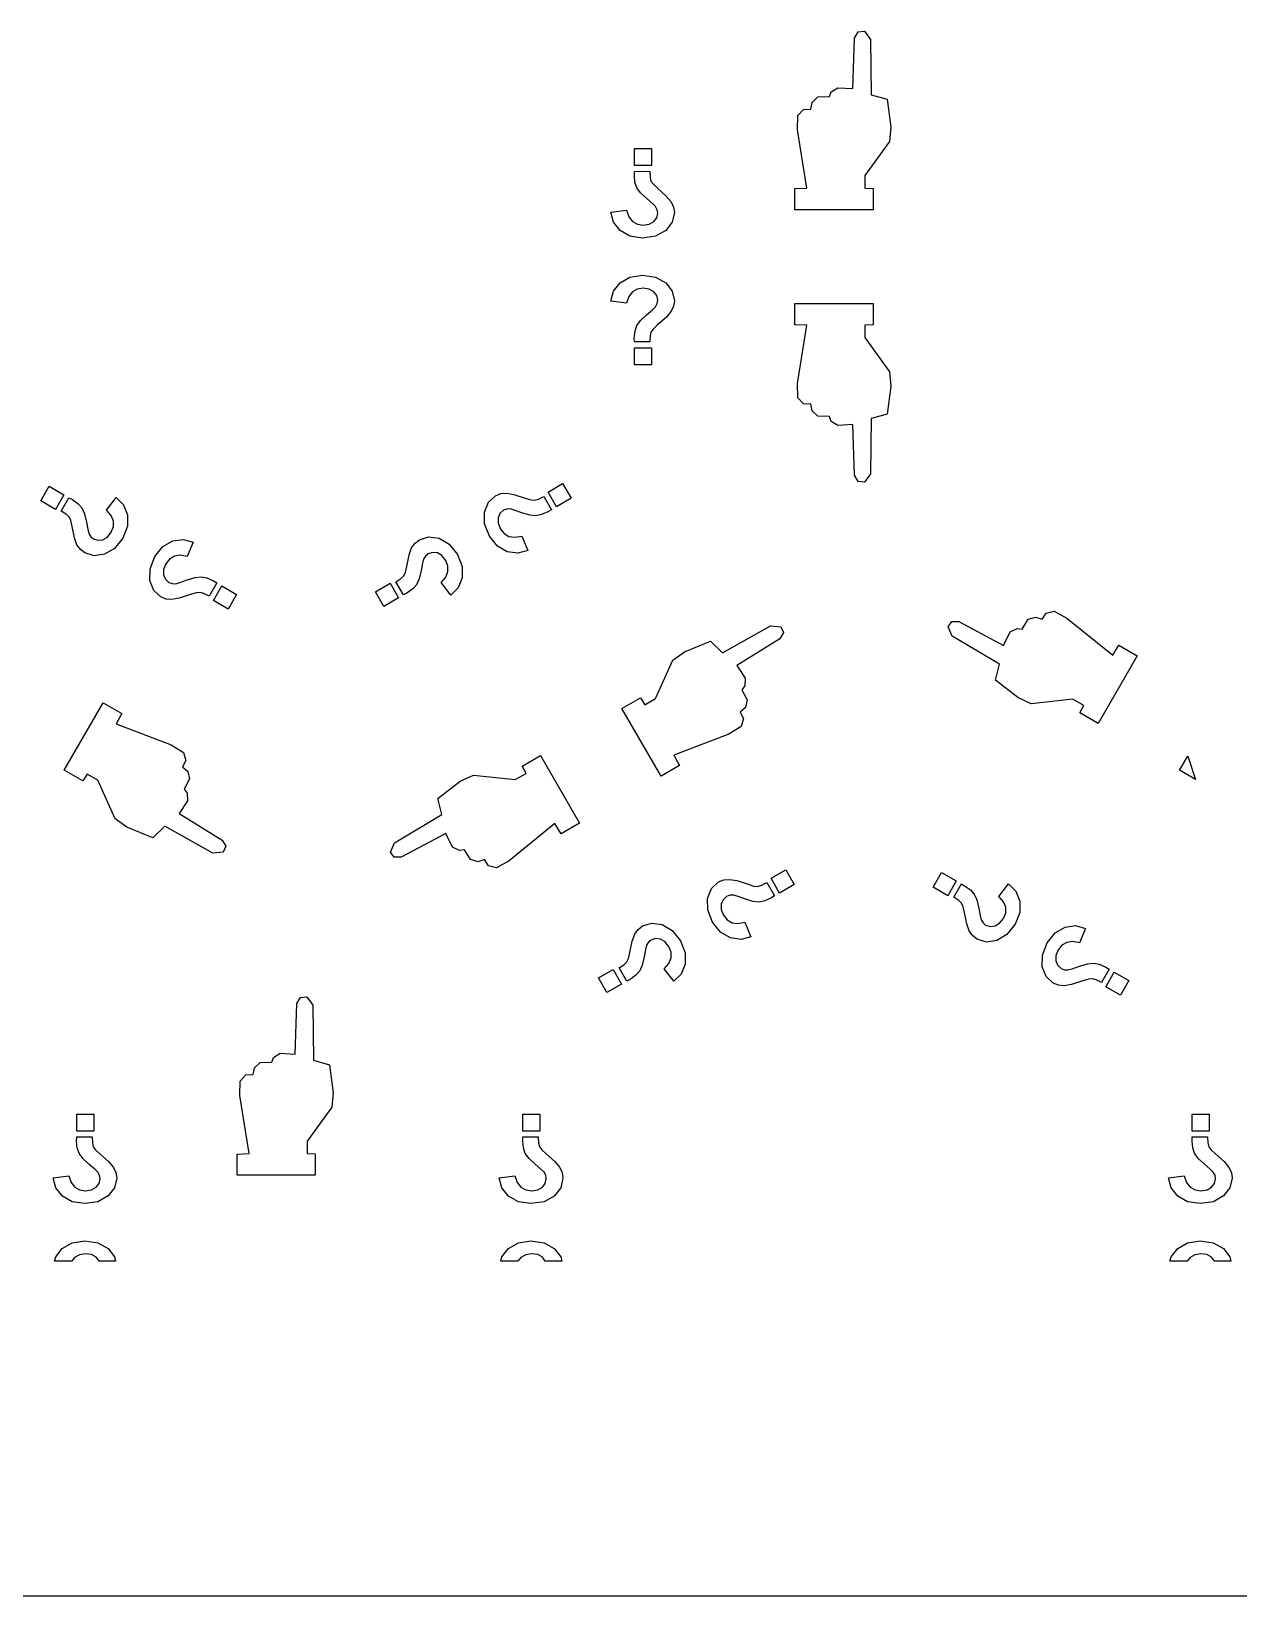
# Model space of a CAD drawing. Header units: metres. Extents: x 20 to 1108, y 20 to 485.
# Drawn here: x 653.2 to 696.5, y 253.8 to 309.9 of the extents above; entities that cross this region are included whole.
import ezdxf

# ---------------------------------------------------------------- set-up
doc = ezdxf.new("R2010")
doc.units = ezdxf.units.M

msp = doc.modelspace()

# ---------------------------------------------------------------- linework, layer by layer
for p, q in [((682.727, 309.708), (682.853, 309.928)), ((682.853, 309.928), (683.082, 309.95)), ((683.082, 309.95), (683.297, 309.652)), ((682.669, 307.892), (682.727, 309.708)), ((683.297, 309.652), (683.321, 307.675)), ((681.207, 307.401), (681.41, 307.593)), ((681.41, 307.593), (681.824, 307.606)), ((681.824, 307.606), (681.893, 307.777)), ((681.893, 307.777), (682.123, 307.927)), ((682.123, 307.927), (682.669, 307.892)), ((683.321, 307.675), (683.892, 307.515)), ((680.692, 306.931), (680.898, 307.148)), ((680.898, 307.148), (681.161, 307.16)), ((681.161, 307.16), (681.207, 307.401)), ((683.892, 307.515), (684.03, 306.512)), ((680.681, 306.415), (680.692, 306.931)), ((684.03, 306.512), (683.982, 305.991)), ((681.013, 304.325), (680.681, 306.415)), ((683.982, 305.991), (683.092, 304.772)), ((674.832, 305.136), (674.832, 305.745)), ((674.832, 305.745), (675.441, 305.745)), ((675.441, 305.745), (675.441, 305.136)), ((674.83, 304.776), (674.832, 304.924)), ((674.853, 304.532), (674.83, 304.776)), ((675.441, 305.136), (674.832, 305.136)), ((674.832, 304.924), (675.385, 304.926)), ((675.385, 304.926), (675.394, 304.71)), ((683.092, 304.772), (683.092, 304.325)), ((674.917, 304.339), (674.853, 304.532)), ((675.051, 304.152), (674.917, 304.339)), ((675.394, 304.71), (675.427, 304.574)), ((675.427, 304.574), (675.511, 304.46)), ((675.511, 304.46), (675.666, 304.318)), ((675.666, 304.318), (675.976, 304.039)), ((680.589, 303.55), (680.59, 304.314)), ((680.59, 304.314), (681.013, 304.325)), ((683.092, 304.325), (683.389, 304.315)), ((683.389, 304.315), (683.389, 303.549)), ((675.273, 303.947), (675.051, 304.152)), ((675.484, 303.77), (675.273, 303.947)), ((675.592, 303.663), (675.484, 303.77)), ((675.654, 303.55), (675.592, 303.663)), ((675.976, 304.039), (676.154, 303.828)), ((676.154, 303.828), (676.239, 303.644)), ((676.239, 303.644), (676.268, 303.445)), ((673.985, 303.463), (674.545, 303.532)), ((674.08, 303.102), (673.985, 303.463)), ((674.317, 302.804), (674.08, 303.102)), ((674.545, 303.532), (674.629, 303.296)), ((674.629, 303.296), (674.76, 303.129)), ((674.76, 303.129), (674.938, 303.027)), ((675.367, 303.028), (675.533, 303.124)), ((675.533, 303.124), (675.637, 303.261)), ((675.637, 303.261), (675.672, 303.428)), ((675.672, 303.428), (675.654, 303.55)), ((676.19, 303.103), (675.957, 302.808)), ((676.268, 303.445), (676.19, 303.103)), ((683.389, 303.549), (680.589, 303.55)), ((674.672, 302.599), (674.317, 302.804)), ((675.122, 302.533), (674.672, 302.599)), ((674.938, 303.027), (675.144, 302.995)), ((675.594, 302.602), (675.122, 302.533)), ((675.144, 302.995), (675.367, 303.028)), ((675.957, 302.808), (675.594, 302.602)), ((674.08, 300.63), (674.316, 300.928)), ((674.316, 300.928), (674.671, 301.132)), ((674.671, 301.132), (675.121, 301.199)), ((675.121, 301.199), (675.592, 301.13)), ((675.592, 301.13), (675.957, 300.922)), ((675.957, 300.922), (676.188, 300.629)), ((673.985, 300.268), (674.08, 300.63)), ((674.543, 300.199), (673.985, 300.268)), ((674.627, 300.434), (674.543, 300.199)), ((674.759, 300.602), (674.627, 300.434)), ((674.934, 300.702), (674.759, 300.602)), ((675.147, 300.734), (674.934, 300.702)), ((675.365, 300.702), (675.147, 300.734)), ((675.531, 300.607), (675.365, 300.702)), ((675.637, 300.468), (675.531, 300.607)), ((675.672, 300.3), (675.637, 300.468)), ((675.653, 300.179), (675.672, 300.3)), ((676.188, 300.629), (676.266, 300.285)), ((676.266, 300.285), (676.237, 300.085)), ((675.051, 299.578), (675.269, 299.78)), ((675.269, 299.78), (675.477, 299.954)), ((675.477, 299.954), (675.594, 300.07)), ((675.594, 300.07), (675.653, 300.179)), ((676.155, 299.904), (675.977, 299.694)), ((676.237, 300.085), (676.155, 299.904)), ((680.589, 299.417), (680.589, 300.182)), ((680.589, 300.182), (683.389, 300.182)), ((683.389, 300.182), (683.389, 299.416)), ((674.829, 298.933), (674.854, 299.203)), ((674.854, 299.203), (674.918, 299.394)), ((674.918, 299.394), (675.051, 299.578)), ((675.425, 299.154), (675.394, 299.025)), ((675.511, 299.271), (675.425, 299.154)), ((675.666, 299.414), (675.511, 299.271)), ((675.977, 299.694), (675.666, 299.414)), ((681.012, 299.404), (680.589, 299.417)), ((680.68, 297.318), (681.012, 299.404)), ((683.389, 299.416), (683.091, 299.404)), ((683.091, 299.404), (683.091, 298.959)), ((674.832, 298.806), (674.829, 298.933)), ((675.383, 298.806), (674.832, 298.806)), ((674.832, 297.985), (674.832, 298.596)), ((674.832, 298.596), (675.44, 298.596)), ((675.394, 299.025), (675.383, 298.806)), ((675.44, 298.596), (675.44, 297.985)), ((683.091, 298.959), (683.981, 297.738)), ((675.44, 297.985), (674.832, 297.985)), ((683.981, 297.738), (684.029, 297.214)), ((680.692, 296.799), (680.68, 297.318)), ((684.029, 297.214), (683.892, 296.216)), ((680.897, 296.582), (680.692, 296.799)), ((681.16, 296.57), (680.897, 296.582)), ((681.207, 296.33), (681.16, 296.57)), ((681.41, 296.137), (681.207, 296.33)), ((681.823, 296.125), (681.41, 296.137)), ((681.891, 295.955), (681.823, 296.125)), ((682.123, 295.805), (681.891, 295.955)), ((682.669, 295.839), (682.123, 295.805)), ((682.726, 294.023), (682.669, 295.839)), ((683.321, 296.057), (683.297, 294.079)), ((683.892, 296.216), (683.321, 296.057)), ((653.541, 293.101), (653.845, 293.628)), ((653.845, 293.628), (654.374, 293.324)), ((671.734, 293.419), (672.259, 293.723)), ((672.259, 293.723), (672.564, 293.196)), ((682.852, 293.803), (682.726, 294.023)), ((683.081, 293.779), (682.852, 293.803)), ((683.297, 294.079), (683.081, 293.779)), ((654.069, 292.796), (653.541, 293.101)), ((654.374, 293.324), (654.069, 292.796)), ((654.278, 292.74), (654.555, 293.218)), ((654.555, 293.218), (654.679, 293.149)), ((654.679, 293.149), (654.885, 293.002)), ((654.885, 293.002), (655.02, 292.851)), ((655.905, 292.771), (656.246, 293.22)), ((656.246, 293.22), (656.509, 292.959)), ((669.458, 292.7), (669.599, 293.054)), ((669.599, 293.054), (669.854, 293.288)), ((669.854, 293.288), (670.041, 293.364)), ((670.041, 293.364), (670.247, 293.383)), ((670.247, 293.383), (670.508, 293.334)), ((670.508, 293.334), (670.912, 293.203)), ((670.912, 293.203), (671.112, 293.142)), ((671.112, 293.142), (671.253, 293.127)), ((671.253, 293.127), (671.39, 293.168)), ((671.39, 293.168), (671.579, 293.266)), ((671.579, 293.266), (671.854, 292.787)), ((672.038, 292.893), (671.734, 293.419)), ((672.564, 293.196), (672.038, 292.893)), ((654.457, 292.627), (654.278, 292.74)), ((654.562, 292.525), (654.457, 292.627)), ((654.618, 292.399), (654.562, 292.525)), ((655.02, 292.851), (655.115, 292.641)), ((655.115, 292.641), (655.184, 292.339)), ((656.068, 292.578), (655.905, 292.771)), ((656.146, 292.381), (656.068, 292.578)), ((656.509, 292.959), (656.651, 292.604)), ((656.651, 292.604), (656.65, 292.193)), ((669.462, 292.284), (669.458, 292.7)), ((670.011, 292.652), (669.945, 292.492)), ((669.945, 292.492), (669.946, 292.299)), ((670.137, 292.766), (670.011, 292.652)), ((670.256, 292.811), (670.137, 292.766)), ((670.382, 292.815), (670.256, 292.811)), ((670.522, 292.776), (670.382, 292.815)), ((670.79, 292.678), (670.522, 292.776)), ((671.076, 292.591), (670.79, 292.678)), ((671.302, 292.568), (671.076, 292.591)), ((671.505, 292.609), (671.302, 292.568)), ((671.725, 292.709), (671.505, 292.609)), ((671.854, 292.787), (671.725, 292.709)), ((654.666, 292.19), (654.618, 292.399)), ((654.752, 291.781), (654.666, 292.19)), ((655.184, 292.339), (655.228, 292.084)), ((655.228, 292.084), (655.268, 291.928)), ((655.268, 291.928), (655.336, 291.817)), ((655.931, 291.807), (656.07, 291.982)), ((656.07, 291.982), (656.146, 292.179)), ((656.146, 292.179), (656.146, 292.381)), ((656.65, 292.193), (656.483, 291.771)), ((669.636, 291.842), (669.462, 292.284)), ((669.946, 292.299), (670.026, 292.094)), ((670.026, 292.094), (670.162, 291.928)), ((670.162, 291.928), (670.334, 291.827)), ((654.842, 291.528), (654.752, 291.781)), ((654.964, 291.358), (654.842, 291.528)), ((655.12, 291.234), (654.964, 291.358)), ((655.336, 291.817), (655.429, 291.742)), ((655.429, 291.742), (655.594, 291.69)), ((655.594, 291.69), (655.767, 291.711)), ((655.767, 291.711), (655.931, 291.807)), ((656.187, 291.395), (655.829, 291.186)), ((656.483, 291.771), (656.187, 291.395)), ((657.637, 291.104), (657.922, 291.462)), ((657.922, 291.462), (658.274, 291.665)), ((658.274, 291.665), (658.653, 291.721)), ((658.653, 291.721), (659.012, 291.623)), ((659.012, 291.623), (658.793, 291.104)), ((666.754, 291.166), (666.842, 291.416)), ((666.842, 291.416), (666.964, 291.587)), ((666.964, 291.587), (667.121, 291.71)), ((667.121, 291.71), (667.453, 291.814)), ((667.453, 291.814), (667.829, 291.76)), ((667.829, 291.76), (668.189, 291.547)), ((668.189, 291.547), (668.483, 291.176)), ((669.922, 291.484), (669.636, 291.842)), ((670.272, 291.281), (669.922, 291.484)), ((670.334, 291.827), (670.545, 291.796)), ((670.545, 291.796), (670.792, 291.841)), ((671.011, 291.321), (670.657, 291.225)), ((670.792, 291.841), (671.011, 291.321)), ((655.454, 291.131), (655.12, 291.234)), ((655.829, 291.186), (655.454, 291.131)), ((657.462, 290.66), (657.637, 291.104)), ((658.026, 290.85), (657.946, 290.647)), ((658.163, 291.018), (658.026, 290.85)), ((658.335, 291.119), (658.163, 291.018)), ((658.546, 291.15), (658.335, 291.119)), ((658.793, 291.104), (658.546, 291.15)), ((666.62, 290.548), (666.666, 290.751)), ((666.666, 290.751), (666.754, 291.166)), ((667.23, 290.866), (667.183, 290.604)), ((667.269, 291.018), (667.23, 290.866)), ((667.335, 291.124), (667.269, 291.018)), ((667.432, 291.203), (667.335, 291.124)), ((667.595, 291.256), (667.432, 291.203)), ((667.767, 291.234), (667.595, 291.256)), ((667.931, 291.138), (667.767, 291.234)), ((668.07, 290.963), (667.931, 291.138)), ((668.147, 290.765), (668.07, 290.963)), ((668.147, 290.564), (668.147, 290.765)), ((668.483, 291.176), (668.651, 290.749)), ((668.651, 290.749), (668.651, 290.343)), ((670.657, 291.225), (670.272, 291.281)), ((657.459, 290.244), (657.462, 290.66)), ((657.599, 289.894), (657.459, 290.244)), ((657.946, 290.647), (657.945, 290.453)), ((657.945, 290.453), (658.011, 290.293)), ((658.011, 290.293), (658.138, 290.179)), ((658.138, 290.179), (658.255, 290.135)), ((658.382, 290.131), (658.529, 290.171)), ((658.529, 290.171), (658.791, 290.268)), ((658.791, 290.268), (659.076, 290.355)), ((659.076, 290.355), (659.302, 290.38)), ((659.302, 290.38), (659.504, 290.337)), ((659.504, 290.337), (659.737, 290.23)), ((659.737, 290.23), (659.854, 290.16)), ((666.279, 290.205), (666.458, 290.318)), ((666.556, 289.728), (666.279, 290.205)), ((666.458, 290.318), (666.561, 290.417)), ((666.561, 290.417), (666.62, 290.548)), ((667.114, 290.302), (667.021, 290.095)), ((667.183, 290.604), (667.114, 290.302)), ((667.906, 290.175), (668.069, 290.367)), ((668.247, 289.726), (667.906, 290.175)), ((668.069, 290.367), (668.147, 290.564)), ((668.651, 290.343), (668.509, 289.984)), ((657.855, 289.655), (657.599, 289.894)), ((658.045, 289.58), (657.855, 289.655)), ((658.511, 289.61), (658.243, 289.562)), ((658.255, 290.135), (658.382, 290.131)), ((658.913, 289.74), (658.511, 289.61)), ((659.112, 289.802), (658.913, 289.74)), ((659.254, 289.818), (659.112, 289.802)), ((659.389, 289.778), (659.254, 289.818)), ((659.579, 289.68), (659.389, 289.778)), ((659.854, 290.16), (659.579, 289.68)), ((659.733, 289.526), (660.038, 290.054)), ((660.038, 290.054), (660.565, 289.749)), ((660.565, 289.749), (660.261, 289.221)), ((665.542, 289.844), (666.069, 290.149)), ((665.846, 289.318), (665.542, 289.844)), ((666.374, 289.621), (665.846, 289.318)), ((666.069, 290.149), (666.374, 289.621)), ((666.675, 289.792), (666.556, 289.728)), ((666.887, 289.943), (666.675, 289.792)), ((667.021, 290.095), (666.887, 289.943)), ((668.509, 289.984), (668.247, 289.726)), ((658.243, 289.562), (658.045, 289.58)), ((660.261, 289.221), (659.733, 289.526)), ((689.455, 288.855), (689.596, 289.076)), ((689.596, 289.076), (689.888, 289.146)), ((689.888, 289.146), (690.336, 288.901)), ((677.992, 287.656), (679.715, 288.625)), ((679.715, 288.625), (680.081, 288.586)), ((680.081, 288.586), (680.176, 288.376)), ((686.08, 288.587), (686.214, 288.774)), ((686.229, 288.252), (686.08, 288.587)), ((686.214, 288.774), (686.464, 288.774)), ((686.464, 288.774), (688.069, 287.916)), ((688.31, 288.405), (688.555, 288.529)), ((688.555, 288.529), (688.738, 288.503)), ((688.738, 288.503), (688.955, 288.854)), ((688.955, 288.854), (689.225, 288.935)), ((689.225, 288.935), (689.455, 288.855)), ((690.336, 288.901), (691.984, 287.566)), ((676.63, 287.69), (677.566, 288.071)), ((677.566, 288.071), (677.992, 287.656)), ((680.049, 288.158), (678.505, 287.2)), ((680.176, 288.376), (680.049, 288.158)), ((687.93, 287.241), (686.229, 288.252)), ((688.069, 287.916), (688.31, 288.405)), ((691.984, 287.566), (692.206, 287.925)), ((692.206, 287.925), (692.867, 287.544)), ((675.591, 286.008), (676.206, 287.391)), ((676.206, 287.391), (676.63, 287.69)), ((692.867, 287.544), (691.468, 285.121)), ((678.505, 287.2), (678.808, 286.743)), ((687.783, 286.666), (687.93, 287.241)), ((678.793, 286.47), (678.68, 286.325)), ((678.68, 286.325), (678.876, 285.966)), ((678.808, 286.743), (678.793, 286.47)), ((688.583, 286.045), (687.783, 286.666)), ((654.385, 283.437), (655.786, 285.86)), ((655.786, 285.86), (656.448, 285.478)), ((674.385, 285.653), (675.048, 286.036)), ((675.048, 286.036), (675.206, 285.786)), ((675.206, 285.786), (675.591, 286.008)), ((678.811, 285.689), (678.627, 285.528)), ((678.876, 285.966), (678.811, 285.689)), ((689.056, 285.827), (688.583, 286.045)), ((690.558, 285.987), (689.056, 285.827)), ((690.945, 285.765), (690.558, 285.987)), ((690.806, 285.503), (690.945, 285.765)), ((656.448, 285.478), (656.246, 285.105)), ((675.786, 283.229), (674.385, 285.653)), ((678.627, 285.528), (678.748, 285.295)), ((678.748, 285.295), (678.661, 285.007)), ((691.468, 285.121), (690.806, 285.503)), ((656.246, 285.105), (658.22, 284.351)), ((678.22, 284.738), (676.245, 283.984)), ((678.661, 285.007), (678.22, 284.738)), ((658.22, 284.351), (658.663, 284.081)), ((658.663, 284.081), (658.749, 283.795)), ((655.048, 283.054), (654.385, 283.437)), ((658.749, 283.795), (658.627, 283.561)), ((658.627, 283.561), (658.812, 283.4)), ((670.806, 283.586), (671.469, 283.969)), ((670.945, 283.325), (670.806, 283.586)), ((671.469, 283.969), (672.868, 281.545)), ((676.448, 283.611), (675.786, 283.229)), ((676.245, 283.984), (676.448, 283.611)), ((694.385, 283.437), (694.678, 283.943)), ((694.948, 283.111), (694.385, 283.437)), ((694.678, 283.943), (694.948, 283.111)), ((655.206, 283.304), (655.048, 283.054)), ((655.591, 283.082), (655.206, 283.304)), ((656.206, 281.699), (655.591, 283.082)), ((658.878, 283.127), (658.68, 282.764)), ((658.812, 283.4), (658.878, 283.127)), ((667.784, 282.424), (668.585, 283.044)), ((668.585, 283.044), (669.056, 283.262)), ((669.056, 283.262), (670.559, 283.102)), ((670.559, 283.102), (670.945, 283.325)), ((658.809, 282.346), (658.505, 281.889)), ((658.68, 282.764), (658.795, 282.617)), ((658.795, 282.617), (658.809, 282.346)), ((667.931, 281.848), (667.784, 282.424)), ((658.505, 281.889), (660.049, 280.931)), ((666.229, 280.839), (667.931, 281.848)), ((656.631, 281.4), (656.206, 281.699)), ((657.566, 281.018), (656.631, 281.4)), ((657.992, 281.433), (657.566, 281.018)), ((659.715, 280.463), (657.992, 281.433)), ((671.984, 281.525), (670.339, 280.19)), ((672.206, 281.164), (671.984, 281.525)), ((672.868, 281.545), (672.206, 281.164)), ((660.049, 280.931), (660.176, 280.711)), ((660.176, 280.711), (660.082, 280.503)), ((666.082, 280.503), (666.229, 280.839)), ((668.069, 281.175), (666.465, 280.317)), ((668.311, 280.684), (668.069, 281.175)), ((668.557, 280.561), (668.311, 280.684)), ((660.082, 280.503), (659.715, 280.463)), ((666.215, 280.317), (666.082, 280.503)), ((666.465, 280.317), (666.215, 280.317)), ((668.739, 280.587), (668.557, 280.561)), ((668.956, 280.236), (668.739, 280.587)), ((669.227, 280.154), (668.956, 280.236)), ((669.456, 280.234), (669.227, 280.154)), ((669.596, 280.014), (669.456, 280.234)), ((670.339, 280.19), (669.89, 279.943)), ((669.89, 279.943), (669.596, 280.014)), ((677.853, 279.433), (678.04, 279.508)), ((678.04, 279.508), (678.247, 279.526)), ((678.247, 279.526), (678.508, 279.479)), ((679.732, 279.564), (680.26, 279.868)), ((680.037, 279.035), (679.732, 279.564)), ((680.26, 279.868), (680.565, 279.34)), ((685.541, 279.244), (685.846, 279.773)), ((685.846, 279.773), (686.374, 279.468)), ((677.458, 278.844), (677.599, 279.197)), ((677.599, 279.197), (677.853, 279.433)), ((678.255, 278.954), (678.137, 278.91)), ((678.382, 278.959), (678.255, 278.954)), ((678.522, 278.92), (678.382, 278.959)), ((678.508, 279.479), (678.913, 279.347)), ((678.913, 279.347), (679.11, 279.287)), ((679.11, 279.287), (679.252, 279.271)), ((679.252, 279.271), (679.391, 279.312)), ((679.391, 279.312), (679.578, 279.408)), ((679.578, 279.408), (679.854, 278.93)), ((680.565, 279.34), (680.037, 279.035)), ((686.068, 278.94), (685.541, 279.244)), ((686.374, 279.468), (686.068, 278.94)), ((686.281, 278.884), (686.556, 279.361)), ((686.556, 279.361), (686.675, 279.296)), ((686.675, 279.296), (686.885, 279.146)), ((686.885, 279.146), (687.02, 278.993)), ((687.02, 278.993), (687.114, 278.787)), ((687.906, 278.914), (688.246, 279.364)), ((688.246, 279.364), (688.507, 279.104)), ((688.507, 279.104), (688.651, 278.745)), ((677.462, 278.429), (677.458, 278.844)), ((677.636, 277.985), (677.462, 278.429)), ((678.011, 278.796), (677.945, 278.636)), ((677.945, 278.636), (677.945, 278.446)), ((677.945, 278.446), (678.029, 278.236)), ((678.137, 278.91), (678.011, 278.796)), ((678.79, 278.822), (678.522, 278.92)), ((679.076, 278.734), (678.79, 278.822)), ((679.301, 278.711), (679.076, 278.734)), ((679.504, 278.752), (679.301, 278.711)), ((679.727, 278.855), (679.504, 278.752)), ((679.854, 278.93), (679.727, 278.855)), ((686.461, 278.769), (686.281, 278.884)), ((686.562, 278.673), (686.461, 278.769)), ((686.619, 278.541), (686.562, 278.673)), ((686.666, 278.334), (686.619, 278.541)), ((687.114, 278.787), (687.184, 278.483)), ((687.184, 278.483), (687.228, 278.228)), ((688.069, 278.721), (687.906, 278.914)), ((688.146, 278.526), (688.069, 278.721)), ((688.146, 278.324), (688.146, 278.526)), ((688.651, 278.745), (688.65, 278.339)), ((674.963, 277.732), (675.12, 277.856)), ((675.12, 277.856), (675.453, 277.959)), ((675.453, 277.959), (675.829, 277.904)), ((675.829, 277.904), (676.187, 277.694)), ((677.922, 277.628), (677.636, 277.985)), ((678.029, 278.236), (678.162, 278.071)), ((678.162, 278.071), (678.334, 277.971)), ((678.334, 277.971), (678.545, 277.941)), ((678.545, 277.941), (678.792, 277.985)), ((678.792, 277.985), (679.011, 277.466)), ((686.752, 277.925), (686.666, 278.334)), ((686.842, 277.673), (686.752, 277.925)), ((687.228, 278.228), (687.267, 278.069)), ((687.267, 278.069), (687.333, 277.965)), ((687.333, 277.965), (687.428, 277.887)), ((687.428, 277.887), (687.595, 277.833)), ((687.595, 277.833), (687.766, 277.856)), ((687.766, 277.856), (687.93, 277.95)), ((687.93, 277.95), (688.069, 278.125)), ((688.069, 278.125), (688.146, 278.324)), ((688.483, 277.914), (688.189, 277.543)), ((688.65, 278.339), (688.483, 277.914)), ((690.274, 277.809), (690.653, 277.865)), ((690.653, 277.865), (691.011, 277.768)), ((674.666, 276.898), (674.753, 277.311)), ((674.753, 277.311), (674.842, 277.561)), ((674.842, 277.561), (674.963, 277.732)), ((675.333, 277.267), (675.267, 277.163)), ((675.431, 277.348), (675.333, 277.267)), ((675.594, 277.401), (675.431, 277.348)), ((675.766, 277.378), (675.594, 277.401)), ((675.931, 277.282), (675.766, 277.378)), ((676.07, 277.108), (675.931, 277.282)), ((676.187, 277.694), (676.483, 277.32)), ((676.483, 277.32), (676.65, 276.894)), ((678.272, 277.425), (677.922, 277.628)), ((678.656, 277.369), (678.272, 277.425)), ((679.011, 277.466), (678.656, 277.369)), ((686.964, 277.502), (686.842, 277.673)), ((687.12, 277.378), (686.964, 277.502)), ((687.453, 277.275), (687.12, 277.378)), ((687.828, 277.328), (687.453, 277.275)), ((688.189, 277.543), (687.828, 277.328)), ((689.636, 277.247), (689.922, 277.606)), ((689.922, 277.606), (690.274, 277.809)), ((690.334, 277.263), (690.162, 277.162)), ((690.547, 277.294), (690.334, 277.263)), ((690.791, 277.248), (690.547, 277.294)), ((691.011, 277.768), (690.791, 277.248)), ((674.617, 276.69), (674.666, 276.898)), ((675.183, 276.748), (675.113, 276.445)), ((675.229, 277.012), (675.183, 276.748)), ((675.267, 277.163), (675.229, 277.012)), ((676.068, 276.512), (676.146, 276.708)), ((676.146, 276.91), (676.07, 277.108)), ((676.146, 276.708), (676.146, 276.91)), ((676.65, 276.894), (676.651, 276.488)), ((689.459, 276.388), (689.462, 276.806)), ((689.462, 276.806), (689.636, 277.247)), ((690.029, 276.996), (689.945, 276.788)), ((689.945, 276.788), (689.945, 276.597)), ((690.162, 277.162), (690.029, 276.996)), ((673.541, 275.988), (674.068, 276.294)), ((674.068, 276.294), (674.374, 275.766)), ((674.281, 276.35), (674.457, 276.463)), ((674.556, 275.871), (674.281, 276.35)), ((674.457, 276.463), (674.562, 276.565)), ((674.562, 276.565), (674.617, 276.69)), ((675.022, 276.24), (674.886, 276.088)), ((675.113, 276.445), (675.022, 276.24)), ((675.905, 276.319), (676.068, 276.512)), ((676.246, 275.87), (675.905, 276.319)), ((676.651, 276.488), (676.507, 276.13)), ((689.598, 276.037), (689.459, 276.388)), ((689.945, 276.597), (690.012, 276.437)), ((690.012, 276.437), (690.137, 276.323)), ((690.137, 276.323), (690.255, 276.278)), ((690.255, 276.278), (690.381, 276.275)), ((690.381, 276.275), (690.529, 276.315)), ((690.529, 276.315), (690.792, 276.411)), ((690.792, 276.411), (691.076, 276.498)), ((691.076, 276.498), (691.302, 276.523)), ((691.302, 276.523), (691.501, 276.482)), ((691.501, 276.482), (691.736, 276.374)), ((691.853, 276.301), (691.578, 275.824)), ((691.733, 275.67), (692.037, 276.196)), ((691.736, 276.374), (691.853, 276.301)), ((692.037, 276.196), (692.564, 275.893)), ((673.845, 275.461), (673.541, 275.988)), ((674.374, 275.766), (673.845, 275.461)), ((674.676, 275.938), (674.556, 275.871)), ((674.886, 276.088), (674.676, 275.938)), ((676.507, 276.13), (676.246, 275.87)), ((689.854, 275.8), (689.598, 276.037)), ((690.045, 275.724), (689.854, 275.8)), ((690.243, 275.705), (690.045, 275.724)), ((690.511, 275.754), (690.243, 275.705)), ((690.912, 275.884), (690.511, 275.754)), ((691.114, 275.947), (690.912, 275.884)), ((691.254, 275.962), (691.114, 275.947)), ((691.388, 275.922), (691.254, 275.962)), ((691.578, 275.824), (691.388, 275.922)), ((692.26, 275.366), (691.733, 275.67)), ((692.564, 275.893), (692.26, 275.366)), ((662.669, 273.251), (662.727, 275.068)), ((662.727, 275.068), (662.853, 275.286)), ((662.853, 275.286), (663.082, 275.309)), ((663.082, 275.309), (663.297, 275.012)), ((663.297, 275.012), (663.321, 273.033)), ((661.207, 272.759), (661.41, 272.951)), ((661.41, 272.951), (661.824, 272.965)), ((661.824, 272.965), (661.893, 273.136)), ((661.893, 273.136), (662.123, 273.286)), ((662.123, 273.286), (662.669, 273.251)), ((663.321, 273.033), (663.892, 272.873)), ((663.892, 272.873), (664.03, 271.87)), ((660.681, 271.775), (660.692, 272.289)), ((660.692, 272.289), (660.898, 272.507)), ((660.898, 272.507), (661.161, 272.52)), ((661.161, 272.52), (661.207, 272.759)), ((661.013, 269.685), (660.681, 271.775)), ((664.03, 271.87), (663.982, 271.351)), ((654.832, 270.494), (654.832, 271.104)), ((654.832, 271.104), (655.441, 271.104)), ((655.441, 271.104), (655.441, 270.494)), ((663.982, 271.351), (663.092, 270.131)), ((670.831, 271.104), (671.441, 271.104)), ((670.832, 270.494), (670.831, 271.104)), ((671.441, 271.104), (671.441, 270.495)), ((694.832, 270.494), (694.832, 271.104)), ((694.832, 271.104), (695.441, 271.104)), ((695.441, 271.104), (695.441, 270.494)), ((654.83, 270.134), (654.832, 270.283)), ((654.853, 269.892), (654.83, 270.134)), ((655.441, 270.494), (654.832, 270.494)), ((654.832, 270.283), (655.385, 270.284)), ((655.385, 270.284), (655.394, 270.069)), ((655.394, 270.069), (655.427, 269.934)), ((663.092, 270.131), (663.092, 269.685)), ((670.829, 270.134), (670.832, 270.283)), ((670.852, 269.893), (670.829, 270.134)), ((671.441, 270.495), (670.832, 270.494)), ((670.832, 270.283), (671.383, 270.283)), ((671.383, 270.283), (671.395, 270.065)), ((671.395, 270.065), (671.425, 269.936)), ((694.83, 270.134), (694.832, 270.283)), ((694.853, 269.892), (694.83, 270.134)), ((695.441, 270.494), (694.832, 270.494)), ((694.832, 270.283), (695.385, 270.284)), ((695.385, 270.284), (695.394, 270.069)), ((695.394, 270.069), (695.427, 269.934)), ((654.917, 269.698), (654.853, 269.892)), ((655.051, 269.512), (654.917, 269.698)), ((655.273, 269.306), (655.051, 269.512)), ((655.427, 269.934), (655.511, 269.819)), ((655.511, 269.819), (655.666, 269.677)), ((655.666, 269.677), (655.976, 269.399)), ((655.976, 269.399), (656.154, 269.188)), ((660.589, 268.908), (660.59, 269.672)), ((660.59, 269.672), (661.013, 269.685)), ((663.092, 269.685), (663.389, 269.674)), ((663.389, 269.674), (663.389, 268.908)), ((670.919, 269.696), (670.852, 269.893)), ((671.052, 269.512), (670.919, 269.696)), ((671.275, 269.304), (671.052, 269.512)), ((671.425, 269.936), (671.512, 269.818)), ((671.512, 269.818), (671.666, 269.677)), ((671.666, 269.677), (671.976, 269.399)), ((671.976, 269.399), (672.154, 269.188)), ((694.917, 269.698), (694.853, 269.892)), ((695.051, 269.512), (694.917, 269.698)), ((695.273, 269.306), (695.051, 269.512)), ((695.427, 269.934), (695.511, 269.819)), ((695.511, 269.819), (695.666, 269.677)), ((695.666, 269.677), (695.976, 269.399)), ((695.976, 269.399), (696.154, 269.188)), ((653.985, 268.822), (654.545, 268.891)), ((654.545, 268.891), (654.629, 268.654)), ((655.484, 269.129), (655.273, 269.306)), ((655.592, 269.023), (655.484, 269.129)), ((655.654, 268.908), (655.592, 269.023)), ((655.672, 268.786), (655.654, 268.908)), ((656.154, 269.188), (656.239, 269.003)), ((656.239, 269.003), (656.268, 268.804)), ((663.389, 268.908), (660.589, 268.908)), ((669.986, 268.822), (670.545, 268.891)), ((670.545, 268.891), (670.629, 268.654)), ((671.482, 269.131), (671.275, 269.304)), ((671.594, 269.023), (671.482, 269.131)), ((671.654, 268.908), (671.594, 269.023)), ((671.673, 268.79), (671.654, 268.908)), ((672.154, 269.188), (672.238, 269.003)), ((672.238, 269.003), (672.267, 268.804)), ((693.985, 268.822), (694.545, 268.891)), ((694.545, 268.891), (694.629, 268.654)), ((695.484, 269.129), (695.273, 269.306)), ((695.592, 269.023), (695.484, 269.129)), ((695.654, 268.908), (695.592, 269.023)), ((695.672, 268.786), (695.654, 268.908)), ((696.154, 269.188), (696.239, 269.003)), ((696.239, 269.003), (696.268, 268.804)), ((654.08, 268.461), (653.985, 268.822)), ((654.317, 268.162), (654.08, 268.461)), ((654.629, 268.654), (654.76, 268.488)), ((654.76, 268.488), (654.938, 268.386)), ((654.938, 268.386), (655.144, 268.354)), ((655.144, 268.354), (655.367, 268.388)), ((655.367, 268.388), (655.533, 268.483)), ((655.533, 268.483), (655.637, 268.619)), ((655.637, 268.619), (655.672, 268.786)), ((656.19, 268.461), (655.957, 268.167)), ((656.268, 268.804), (656.19, 268.461)), ((670.08, 268.461), (669.986, 268.822)), ((670.317, 268.162), (670.08, 268.461)), ((670.629, 268.654), (670.76, 268.488)), ((670.76, 268.488), (670.934, 268.388)), ((670.934, 268.388), (671.148, 268.355)), ((671.148, 268.355), (671.366, 268.388)), ((671.366, 268.388), (671.533, 268.484)), ((671.533, 268.484), (671.636, 268.62)), ((671.636, 268.62), (671.673, 268.79)), ((672.19, 268.461), (671.957, 268.165)), ((672.267, 268.804), (672.19, 268.461)), ((694.08, 268.461), (693.985, 268.822)), ((694.317, 268.162), (694.08, 268.461)), ((694.629, 268.654), (694.76, 268.488)), ((694.76, 268.488), (694.938, 268.386)), ((694.938, 268.386), (695.144, 268.354)), ((695.144, 268.354), (695.367, 268.388)), ((695.367, 268.388), (695.533, 268.483)), ((695.533, 268.483), (695.637, 268.619)), ((695.637, 268.619), (695.672, 268.786)), ((696.19, 268.461), (695.957, 268.167)), ((696.268, 268.804), (696.19, 268.461)), ((654.672, 267.958), (654.317, 268.162)), ((655.122, 267.892), (654.672, 267.958)), ((655.594, 267.96), (655.122, 267.892)), ((655.957, 268.167), (655.594, 267.96)), ((670.671, 267.958), (670.317, 268.162)), ((671.122, 267.891), (670.671, 267.958)), ((671.594, 267.961), (671.122, 267.891)), ((671.957, 268.165), (671.594, 267.961)), ((694.672, 267.958), (694.317, 268.162)), ((695.122, 267.892), (694.672, 267.958)), ((695.594, 267.96), (695.122, 267.892)), ((695.957, 268.167), (695.594, 267.96)), ((654.08, 265.988), (654.316, 266.286)), ((654.316, 266.286), (654.671, 266.49)), ((654.671, 266.49), (655.121, 266.558)), ((654.934, 266.061), (654.759, 265.961)), ((655.147, 266.094), (654.934, 266.061)), ((655.121, 266.558), (655.592, 266.488)), ((655.365, 266.062), (655.147, 266.094)), ((655.531, 265.966), (655.365, 266.062)), ((655.592, 266.488), (655.957, 266.281)), ((655.957, 266.281), (656.188, 265.987)), ((670.08, 265.988), (670.316, 266.286)), ((670.316, 266.286), (670.671, 266.49)), ((670.671, 266.49), (671.122, 266.558)), ((670.934, 266.061), (670.76, 265.961)), ((671.148, 266.094), (670.934, 266.061)), ((671.122, 266.558), (671.593, 266.488)), ((671.366, 266.062), (671.148, 266.094)), ((671.532, 265.966), (671.366, 266.062)), ((671.593, 266.488), (671.957, 266.281)), ((671.957, 266.281), (672.189, 265.987)), ((694.08, 265.988), (694.316, 266.286)), ((694.316, 266.286), (694.671, 266.49)), ((694.671, 266.49), (695.121, 266.558)), ((694.934, 266.061), (694.759, 265.961)), ((695.147, 266.094), (694.934, 266.061)), ((695.121, 266.558), (695.592, 266.488)), ((695.365, 266.062), (695.147, 266.094)), ((695.531, 265.966), (695.365, 266.062)), ((695.592, 266.488), (695.957, 266.281)), ((695.957, 266.281), (696.188, 265.987)), ((654.038, 265.826), (654.08, 265.988)), ((654.653, 265.826), (654.038, 265.826)), ((654.759, 265.961), (654.653, 265.826)), ((655.637, 265.826), (655.531, 265.966)), ((656.225, 265.826), (655.637, 265.826)), ((656.188, 265.987), (656.225, 265.826)), ((670.038, 265.826), (670.08, 265.988)), ((670.654, 265.826), (670.038, 265.826)), ((670.76, 265.961), (670.654, 265.826)), ((671.637, 265.826), (671.532, 265.966)), ((672.225, 265.826), (671.637, 265.826)), ((672.189, 265.987), (672.225, 265.826)), ((694.038, 265.826), (694.08, 265.988)), ((694.653, 265.826), (694.038, 265.826)), ((694.759, 265.961), (694.653, 265.826)), ((695.637, 265.826), (695.531, 265.966)), ((696.225, 265.826), (695.637, 265.826)), ((696.188, 265.987), (696.225, 265.826)), ((567.081, 253.826), (717.081, 253.826))]:
    msp.add_line(p, q)

doc.saveas('drawing.dxf')
